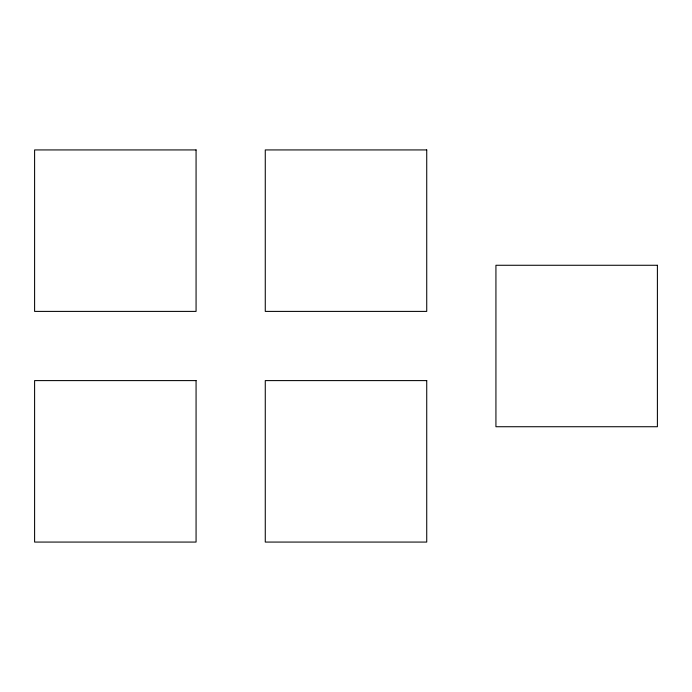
<?xml version="1.0" encoding="UTF-8"?>
<svg xmlns="http://www.w3.org/2000/svg" width="692" height="692" viewBox="0 0 692 692"><rect width="100%" height="100%" fill="white"/><g stroke="black" fill="none" stroke-linecap="round" stroke-linejoin="round"><path stroke-width="1.04" d="M196.07 149.93L34.6 149.93L34.6 311.4L196.07 311.4L196.07 149.93M426.73 149.93L265.27 149.93L265.27 311.4L426.73 311.4L426.73 149.93M657.4 265.27L495.93 265.27L495.93 426.73L657.4 426.73L657.4 265.27M196.07 380.6L34.6 380.6L34.6 542.07L196.07 542.07L196.07 380.6M426.73 380.6L265.27 380.6L265.27 542.07L426.73 542.07L426.73 380.6"/></g></svg>
